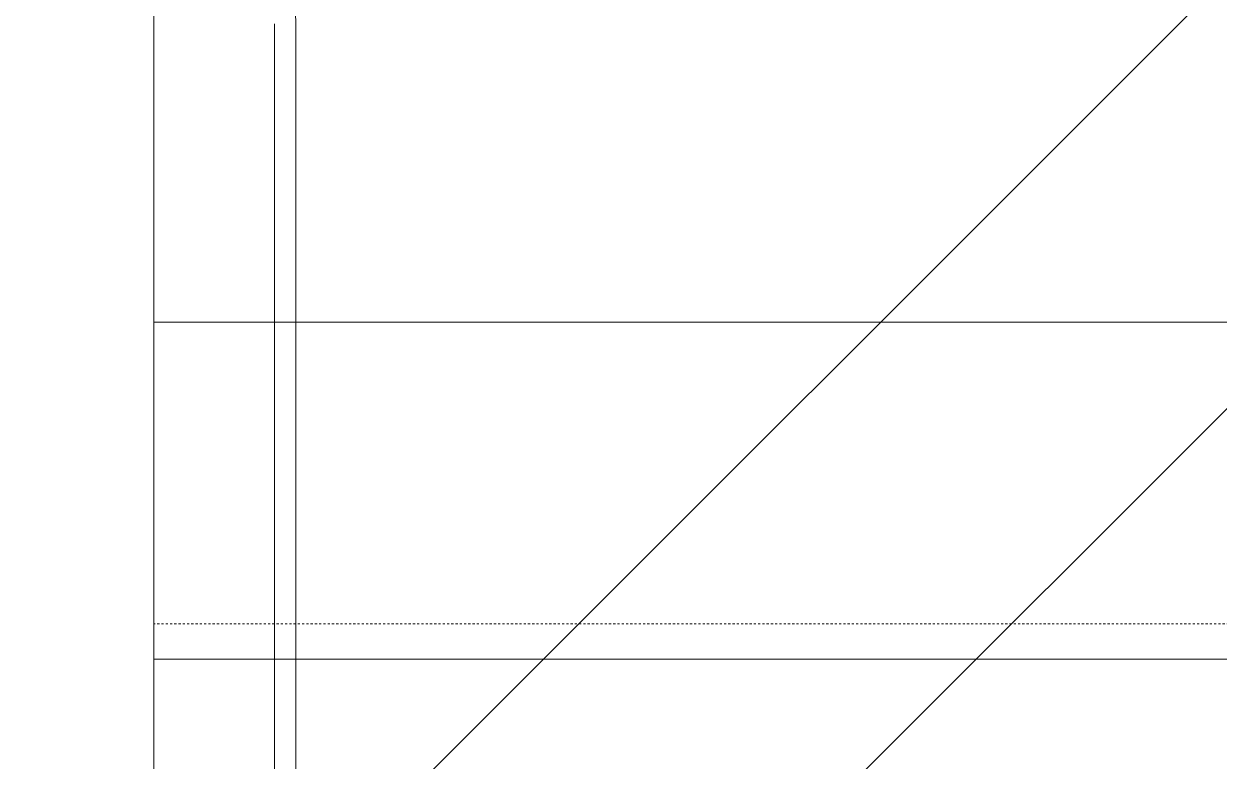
# Model space of a CAD drawing. Header units: millimetres. Extents: x -57519 to 497916, y -349472 to 446842.
# Drawn here: x 312470 to 314153, y 41664 to 42702 of the extents above; entities that cross this region are included whole.
import ezdxf

# ---------------------------------------------------------------- set-up
doc = ezdxf.new("R2010")
doc.units = ezdxf.units.MM
doc.linetypes.add('Dash_2_', pattern=[6, 3, -3])
for name, color, linetype, lineweight in [('A-AREA', 32, 'Dash_2_', 5), ('A-DETL-GENF', 92, 'Continuous', 5), ('A-FLOR', 192, 'Continuous', 5), ('A-WALL', 113, 'Continuous', 20)]:
    doc.layers.add(name, color=color, linetype=linetype, lineweight=lineweight)

msp = doc.modelspace()

# ---------------------------------------------------------------- hatches: boundary and pattern name
at = {"layer": 'A-DETL-GENF'}
h = msp.add_hatch(dxfattribs=at)
h.set_pattern_fill('FP_40', color=250, style=0, pattern_type=2)
h.set_pattern_definition([(45, (248763.4, 0), (-1257.236, 1257.236), []), (45, (248763.4, 1905), (-1257.236, 1257.236), [])])
h.paths.add_polyline_path([(325750.1, -8642.5), (328562.7, -8642.5), (328562.7, 4657.5), (341312.7, 4657.5), (341312.7, 30557.5), (342712.7, 30557.5), (342712.7, 48907.7), (339962.7, 48907.7), (339962.7, 52157.5), (338962.7, 52157.5), (338962.7, 53757.5), (297512.7, 53757.5), (297512.7, 52247.5), (286277.7, 52247.5), (286277.7, 34407.5), (285902.7, 34407.5), (285902.7, 7407.5), (286277.7, 7407.5), (286277.7, -2267.5), (315555.2, -2267.5), (315555.2, -8642.5), (321257.1, -8642.5)], flags=0)

# ---------------------------------------------------------------- linework, layer by layer
at = {"layer": 'A-AREA'}
msp.add_line((316542.7, 41857.5), (312652.7, 41857.5), dxfattribs=at)
at = {"layer": 'A-FLOR'}
for p, q in [((312652.7, 51357.5), (312652.7, 40432.5)), ((312652.7, 42282.5), (319852.7, 42282.5))]:
    msp.add_line(p, q, dxfattribs=at)
at = {"layer": 'A-WALL', "lineweight": 18}
for p, q in [((312822.7, 42702.4), (312822.7, 38577.5)), ((312852.7, 38577.5), (312852.7, 42702.4))]:
    msp.add_line(p, q, dxfattribs=at)
at = {"layer": 'A-WALL', "lineweight": 5}
msp.add_line((316652.7, 41807.5), (312652.7, 41807.5), dxfattribs=at)
at = {"layer": 'A-WALL', "lineweight": 18}
msp.add_arc((311852.7, 42702.4), 1000, 0, 28.6707, dxfattribs=at)

doc.saveas('drawing.dxf')
